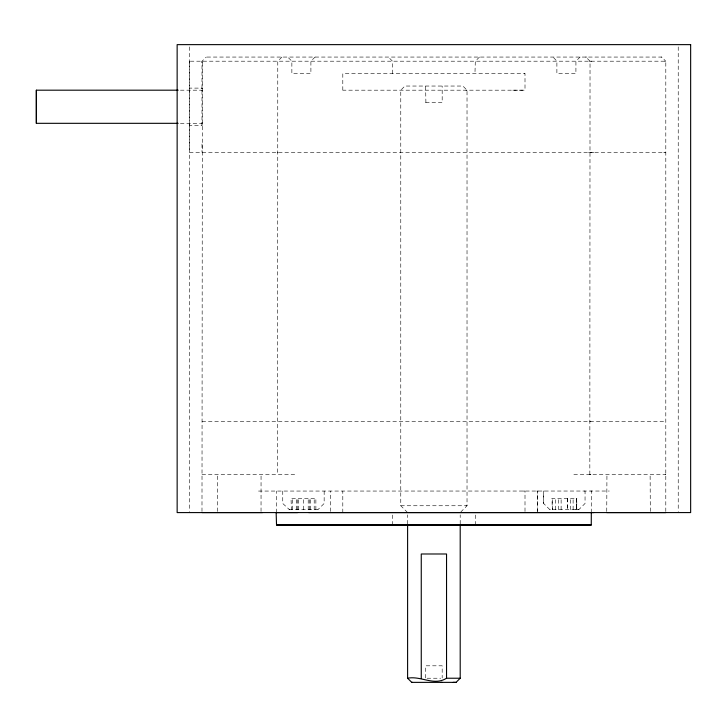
<?xml version="1.0" encoding="UTF-8"?>
<svg xmlns="http://www.w3.org/2000/svg" width="727" height="727" viewBox="0 0 727 727"><rect width="100%" height="100%" fill="white"/><g stroke="black" fill="none" stroke-linecap="round" stroke-linejoin="round"><path stroke-width="0.55" stroke-dasharray="3.63 2.73" d="M593.814 152.297L189.574 152.306L189.574 61.195L665.805 61.195L665.796 511.472M189.574 125.389L189.574 124.753L189.574 125.389L201.997 125.389L201.997 61.195L206.286 57.051M189.574 88.112L189.574 88.749L189.574 88.112L201.997 88.112L201.997 88.749L201.997 88.112M201.997 144.019L201.997 152.297L202.706 152.297M201.997 123.317L201.997 122.754L201.997 123.317L179.305 123.317M201.997 90.184L201.997 90.748L201.997 90.184L179.305 90.184M201.988 511.472L202.388 61.204M217.473 511.472L217.682 474.477M261.038 511.472L261.057 474.477M276.524 512.59L276.587 491.052M281.949 57.069L277.769 61.204L277.669 474.495M282.758 491.043L282.739 503.484L289.5 509.691M292.69 509.691L292.708 498.286M296.643 509.672L296.643 498.286M297.234 509.691L297.252 498.286M298.679 509.691L298.679 498.304M303.441 509.691L303.45 498.304M308.212 509.691L308.212 498.304M309.657 509.691L309.675 498.286M310.284 509.672L310.284 498.286M314.2 509.691L314.218 498.286M315.872 509.691L315.872 498.304L291.018 498.304L291.445 509.691M324.169 491.043L324.151 503.484L317.89 509.691M330.367 511.454L330.303 491.052M342.799 512.58L342.799 491.052M342.799 90.184L342.799 73.618L525.003 73.618L525.003 90.184L342.99 90.184M392.489 525.003L392.489 514.843M392.489 73.618L392.489 61.195L388.345 57.06M407.602 512.58L400.768 505.747L400.768 90.184L404.912 86.04L462.89 86.04L467.025 90.184L467.025 505.747L460.954 511.826M407.602 523.931L407.602 514.852M425.613 677.955L425.613 665.805L442.18 665.805L442.18 677.955M425.904 102.607L425.613 86.04M425.613 102.607L442.18 102.607L442.18 86.04M460.2 523.931L460.2 514.852M475.313 525.003L475.313 514.843M479.457 57.06L475.313 61.195L474.958 73.618M525.003 511.444L525.003 491.052L523.249 491.052M537.417 512.59L537.498 491.043L537.435 511.435M584.335 491.061L585.062 491.043L585.044 503.484L578.774 509.691L549.894 509.691L543.632 503.484L543.632 491.052L544.35 491.043M543.651 503.466L543.651 491.043M552.338 509.691L552.356 498.286M555.555 509.691L555.555 498.304M580.091 57.051L575.929 61.204L575.911 73.627L556.882 73.627L556.9 61.186L553.02 57.051M558.336 509.691L558.336 498.304M561.117 509.691L561.135 498.286M570.332 509.691L570.332 498.304M573.121 509.691L573.121 498.304M575.093 509.691L576.775 509.672L576.775 498.286L576.338 509.691L576.357 498.286L551.929 498.286L552.356 509.672M589.833 474.495L590.033 61.186L585.871 57.069M591.251 512.59L591.315 491.043M606.745 511.472L606.945 474.477M650.311 511.472L650.12 474.495M315.064 57.051L310.902 61.204L310.902 73.627L291.872 73.627L291.863 61.186L287.738 57.069M202.006 474.477L295.789 474.477M664.696 61.204L665.75 61.204L661.661 57.06L206.168 57.06M202.042 421.469L665.414 421.469M589.633 474.477L590.433 474.495M585.571 57.051L586.916 57.051M661.097 57.051L661.67 57.051M589.306 61.204L591.705 61.204M524.222 73.618L525.003 73.618M465.898 90.184L467.025 90.184M512.799 90.184L525.003 90.184M277.36 152.297L277.968 152.297M588.452 152.297L665.805 152.297L663.678 152.297M589.633 421.469L590.987 421.469M590.987 474.477L589.988 474.477M665.105 474.477L665.814 474.477L572.004 474.495M258.521 491.061L609.271 491.034M536.717 491.061L538.334 491.052M590.751 491.043L591.669 491.043M400.768 505.747L467.025 505.747L465.898 505.747M289.001 509.691L317.899 509.672M549.894 509.691L550.403 509.672M576.838 509.691L578.792 509.672M427.094 678.227L440.707 678.227M202.033 61.204L201.997 62.749M201.997 124.753L201.997 125.389M189.574 61.195L189.574 62.749M678.227 46.892L678.227 511.454M189.574 46.901L189.574 511.454M567.569 498.286L567.551 509.691L567.569 498.286"/><path stroke-width="1.09" d="M178.17 123.317L36.35 123.317L36.35 90.184L178.17 90.184M459.11 525.003L276.533 525.003L276.151 512.571M460.2 525.058L460.2 678.227L456.056 682.371L411.746 682.371L407.602 678.227L407.602 525.058M421.26 678.227L421.26 553.992L446.542 553.992L446.542 678.227C433.883 686.297 420.878 675.537 407.602 678.227M276.533 525.003L591.26 525.003L591.315 512.571M665.796 512.59L606.745 512.59M202.051 512.571L262.474 512.59M276.587 512.59L297.616 512.59M308.693 512.59L594.05 512.571M460.091 525.003L591.26 525.003M446.542 678.227L460.2 678.227M411.746 682.371L412.5 682.371M441.071 682.371L442.18 682.371M453.085 682.371L456.056 682.371M36.35 90.184L36.35 123.317M690.65 44.629L177.143 44.638L177.152 512.59L690.65 512.58L690.65 44.629"/></g></svg>
